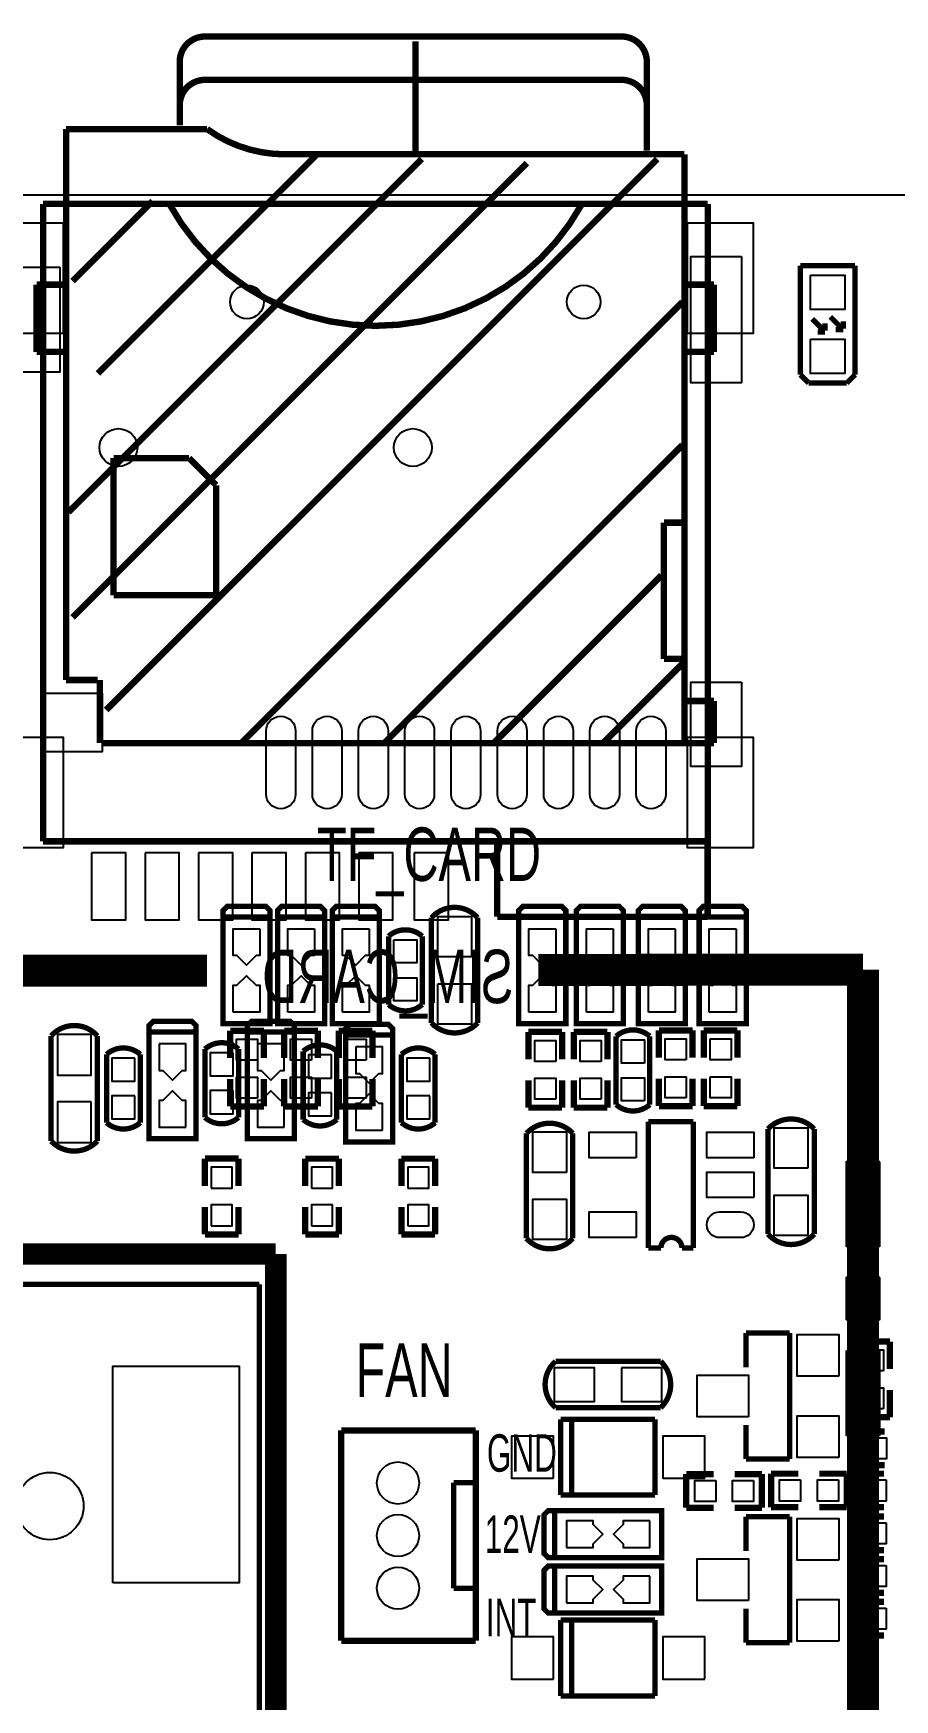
# Model space of a CAD drawing. Extents: x -118 to 7078, y 0 to 4366.
# Drawn here: x 5067 to 5874, y 2807 to 4366 of the extents above; entities that cross this region are included whole.
import ezdxf

# ---------------------------------------------------------------- set-up
doc = ezdxf.new("R2010")
doc.units = 0
doc.header["$MEASUREMENT"] = 0
for name, color, linetype in [('BG_OUTLINE', 254, 'CONTINUOUS'), ('BG_SILKSCREEN_BOTTOM', 141, 'CONTINUOUS'), ('BG_SILKSCREEN_TOP', 7, 'CONTINUOUS'), ('PG_SILKSCREEN_BOTTOM', 85, 'CONTINUOUS'), ('PG_SILKSCREEN_TOP', 85, 'CONTINUOUS'), ('PIN_BOTTOM', 5, 'CONTINUOUS'), ('PIN_TOP', 92, 'CONTINUOUS')]:
    doc.layers.add(name, color=color, linetype=linetype)

msp = doc.modelspace()

# ---------------------------------------------------------------- linework, layer by layer
at = {"layer": 'BG_OUTLINE'}
msp.add_lwpolyline([(-118.11, 4056.352), (-118.11, 157.158, 0.414214), (39.048, 0), (6929.835, 0, 0.378859), (7078.22, 148.385), (7078.22, 4054.613, 0.42493), (6917.834, 4215), (6557, 4214.999), (6557, 3842), (5999, 3842), (5999, 4214.998), (1823, 4214.987), (1823, 4168), (1656, 4168), (1656, 4214.987), (1205, 4214.986), (1205, 4168), (1038, 4168), (1038, 4214.986), (40.538, 4214.985, 0.418755)], format="xyb", close=True, dxfattribs=at)
at = {"layer": 'BG_SILKSCREEN_BOTTOM'}
for points in [[(5230, 3489, 30, 30, 0), (4958, 3489, 30, 30, 0)], [(5844, 3490, 30, 30, 0), (5540, 3489.657, 30, 30, 0)], [(5844, 2780, 30, 30, 0), (5844, 3490, 30, 30, 0)]]:
    msp.add_lwpolyline(points, format="xyseb", dxfattribs=at)
at = {"layer": 'PG_SILKSCREEN_BOTTOM'}
for points in [[(5698.66, 4206.729, 6, 6, 0), (5076.62, 4206.729, 6, 6, 0)], [(5076.62, 4206.729, 6, 6, 0), (5076.62, 3610.111, 6, 6, 0)], [(5580.868, 4206.65, 6, 6, -0.590526), (5194.782, 4206.65, 6, 6, 0)], [(5698.66, 3610.111, 6, 6, 0), (5698.66, 4206.729, 6, 6, 0)], [(5142.498, 3840.261, 6, 6, 0), (5142.498, 3968.78, 6, 6, 0)], [(5142.498, 3968.78, 6, 6, 0), (5213.179, 3968.78, 6, 6, 0)], [(5213.179, 3968.78, 6, 6, 0), (5238.479, 3943.481, 6, 6, 0)], [(5238.479, 3943.481, 6, 6, 0), (5238.479, 3840.418, 6, 6, 0)], [(5238.479, 3840.418, 6, 6, 0), (5142.498, 3840.418, 6, 6, 0)], [(5076.62, 3610.111, 6, 6, 0), (5698.66, 3610.111, 6, 6, 0)], [(5501.609, 3609.95, 6, 6, 0), (5501.609, 3539.469, 6, 6, 0)], [(5698.628, 3539.469, 6, 6, 0), (5698.628, 3611.08, 6, 6, 0)], [(5501.609, 3539.469, 6, 6, 0), (5698.628, 3539.469, 6, 6, 0)], [(5084.088, 3329.491, 5, 5, 0), (5084.088, 3427.909, 5, 5, -0.450474), (5127.388, 3427.909, 5, 5, 0)], [(5175.74, 3431.6, 5, 5, 0), (5175.74, 3437.6, 5, 5, 0), (5179.74, 3441.6, 5, 5, 0), (5197.74, 3441.6, 5, 5, 0)], [(5175.74, 3431.6, 5, 5, 0), (5219.74, 3431.6, 5, 5, 0), (5219.74, 3331.6, 5, 5, 0), (5175.74, 3331.6, 5, 5, 0), (5175.74, 3431.6, 5, 5, 0)], [(5219.74, 3431.6, 5, 5, 0), (5219.74, 3437.6, 5, 5, 0), (5215.74, 3441.6, 5, 5, 0), (5197.74, 3441.6, 5, 5, 0)], [(5267.74, 3431.6, 5, 5, 0), (5267.74, 3437.6, 5, 5, 0), (5271.74, 3441.6, 5, 5, 0), (5289.74, 3441.6, 5, 5, 0)], [(5267.74, 3431.6, 5, 5, 0), (5311.74, 3431.6, 5, 5, 0), (5311.74, 3331.6, 5, 5, 0), (5267.74, 3331.6, 5, 5, 0), (5267.74, 3431.6, 5, 5, 0)], [(5311.74, 3431.6, 5, 5, 0), (5311.74, 3437.6, 5, 5, 0), (5307.74, 3441.6, 5, 5, 0), (5289.74, 3441.6, 5, 5, 0)], [(5359.74, 3428.7, 5, 5, 0), (5359.74, 3434.7, 5, 5, 0), (5363.74, 3438.7, 5, 5, 0), (5381.74, 3438.7, 5, 5, 0)], [(5403.74, 3428.7, 5, 5, 0), (5403.74, 3434.7, 5, 5, 0), (5399.74, 3438.7, 5, 5, 0), (5381.74, 3438.7, 5, 5, 0)], [(5127.388, 3427.909, 5, 5, 0), (5127.388, 3329.491, 5, 5, 0)], [(5135.994, 3368.863, 5, 5, 0), (5135.994, 3410.702, 5, 5, -0.37791), (5167.49, 3410.702, 5, 5, 0)], [(5227.994, 3373.763, 5, 5, 0), (5227.994, 3415.602, 5, 5, -0.37791), (5259.49, 3415.602, 5, 5, 0)], [(5259.49, 3415.602, 5, 5, 0), (5259.49, 3373.763, 5, 5, 0)], [(5319.994, 3371.763, 5, 5, 0), (5319.994, 3413.602, 5, 5, -0.37791), (5351.49, 3413.602, 5, 5, 0)], [(5351.49, 3413.602, 5, 5, 0), (5351.49, 3371.763, 5, 5, 0)], [(5359.74, 3428.7, 5, 5, 0), (5403.74, 3428.7, 5, 5, 0), (5403.74, 3328.7, 5, 5, 0), (5359.74, 3328.7, 5, 5, 0), (5359.74, 3428.7, 5, 5, 0)], [(5411.994, 3368.865, 5, 5, 0), (5411.994, 3410.704, 5, 5, -0.37791), (5443.49, 3410.704, 5, 5, 0)], [(5167.49, 3410.702, 5, 5, 0), (5167.49, 3368.863, 5, 5, 0)], [(5443.49, 3410.704, 5, 5, 0), (5443.49, 3368.865, 5, 5, 0)], [(5167.49, 3368.863, 5, 5, 0), (5167.49, 3346.702, 5, 5, -0.37791), (5135.994, 3346.702, 5, 5, 0)], [(5135.994, 3346.702, 5, 5, 0), (5135.994, 3368.863, 5, 5, 0)], [(5259.49, 3373.763, 5, 5, 0), (5259.49, 3351.602, 5, 5, -0.37791), (5227.994, 3351.602, 5, 5, 0)], [(5227.994, 3351.602, 5, 5, 0), (5227.994, 3373.763, 5, 5, 0)], [(5351.49, 3371.763, 5, 5, 0), (5351.49, 3349.602, 5, 5, -0.37791), (5319.994, 3349.602, 5, 5, 0)], [(5319.994, 3349.602, 5, 5, 0), (5319.994, 3371.763, 5, 5, 0)], [(5443.49, 3368.865, 5, 5, 0), (5443.49, 3346.704, 5, 5, -0.37791), (5411.994, 3346.704, 5, 5, 0)], [(5411.994, 3346.704, 5, 5, 0), (5411.994, 3368.865, 5, 5, 0)], [(5127.388, 3329.491, 5, 5, -0.432734), (5084.088, 3329.491, 5, 5, 0)], [(5227.986, 3313.031, 5.909, 5.909, 0), (5227.986, 3287.441, 5.909, 5.909, 0)], [(5259.482, 3313.031, 5.909, 5.909, 0), (5227.986, 3313.031, 5.909, 5.909, 0)], [(5259.482, 3287.441, 5.909, 5.909, 0), (5259.482, 3313.031, 5.909, 5.909, 0)], [(5321.986, 3313.027, 5.909, 5.909, 0), (5321.986, 3287.437, 5.909, 5.909, 0)], [(5353.482, 3313.027, 5.909, 5.909, 0), (5321.986, 3313.027, 5.909, 5.909, 0)], [(5353.482, 3287.437, 5.909, 5.909, 0), (5353.482, 3313.027, 5.909, 5.909, 0)], [(5411.986, 3313.029, 5.909, 5.909, 0), (5411.986, 3287.439, 5.909, 5.909, 0)], [(5443.482, 3313.029, 5.909, 5.909, 0), (5411.986, 3313.029, 5.909, 5.909, 0)], [(5443.482, 3287.439, 5.909, 5.909, 0), (5443.482, 3313.029, 5.909, 5.909, 0)], [(5227.986, 3242.173, 5.909, 5.909, 0), (5227.986, 3267.763, 5.909, 5.909, 0)], [(5259.482, 3267.763, 5.909, 5.909, 0), (5259.482, 3242.173, 5.909, 5.909, 0)], [(5321.986, 3242.169, 5.909, 5.909, 0), (5321.986, 3267.759, 5.909, 5.909, 0)], [(5353.482, 3267.759, 5.909, 5.909, 0), (5353.482, 3242.169, 5.909, 5.909, 0)], [(5411.986, 3242.171, 5.909, 5.909, 0), (5411.986, 3267.761, 5.909, 5.909, 0)], [(5443.482, 3267.761, 5.909, 5.909, 0), (5443.482, 3242.171, 5.909, 5.909, 0)], [(5259.482, 3242.173, 5.909, 5.909, 0), (5227.986, 3242.173, 5.909, 5.909, 0)], [(5353.482, 3242.169, 5.909, 5.909, 0), (5321.986, 3242.169, 5.909, 5.909, 0)], [(5443.482, 3242.171, 5.909, 5.909, 0), (5411.986, 3242.171, 5.909, 5.909, 0)], [(5654.609, 3079.956, 5, 5, 0), (5556.191, 3079.956, 5, 5, -0.450474), (5556.191, 3123.256, 5, 5, 0)], [(5556.191, 3123.256, 5, 5, 0), (5654.609, 3123.256, 5, 5, 0)], [(5654.609, 3123.256, 5, 5, -0.432734), (5654.609, 3079.956, 5, 5, 0)], [(5649.219, 3069.029, 5, 5, 0), (5561.081, 3069.029, 5, 5, 0)], [(5561.081, 3069.029, 5, 5, 0), (5561.081, 2998.171, 5, 5, 0)], [(5571.4, 2998.171, 5, 5, 0), (5571.4, 3069.029, 5, 5, 0)], [(5649.219, 2998.171, 5, 5, 0), (5649.219, 3069.029, 5, 5, 0)], [(5561.081, 2998.171, 5, 5, 0), (5649.219, 2998.171, 5, 5, 0)], [(5555.4, 2983.6, 5, 5, 0), (5549.4, 2983.6, 5, 5, 0), (5545.4, 2979.6, 5, 5, 0), (5545.4, 2961.6, 5, 5, 0)], [(5555.4, 2939.6, 5, 5, 0), (5555.4, 2983.6, 5, 5, 0), (5655.4, 2983.6, 5, 5, 0), (5655.4, 2939.6, 5, 5, 0), (5555.4, 2939.6, 5, 5, 0)], [(5555.4, 2939.6, 5, 5, 0), (5549.4, 2939.6, 5, 5, 0), (5545.4, 2943.6, 5, 5, 0), (5545.4, 2961.6, 5, 5, 0)], [(5555.4, 2931.6, 5, 5, 0), (5549.4, 2931.6, 5, 5, 0), (5545.4, 2927.6, 5, 5, 0), (5545.4, 2909.6, 5, 5, 0)], [(5555.4, 2887.6, 5, 5, 0), (5555.4, 2931.6, 5, 5, 0), (5655.4, 2931.6, 5, 5, 0), (5655.4, 2887.6, 5, 5, 0), (5555.4, 2887.6, 5, 5, 0)], [(5555.4, 2887.6, 5, 5, 0), (5549.4, 2887.6, 5, 5, 0), (5545.4, 2891.6, 5, 5, 0), (5545.4, 2909.6, 5, 5, 0)], [(5649.217, 2881.029, 5, 5, 0), (5561.079, 2881.029, 5, 5, 0)], [(5561.079, 2881.029, 5, 5, 0), (5561.079, 2810.171, 5, 5, 0)], [(5571.398, 2810.171, 5, 5, 0), (5571.398, 2881.029, 5, 5, 0)], [(5649.217, 2810.171, 5, 5, 0), (5649.217, 2881.029, 5, 5, 0)], [(5561.079, 2810.171, 5, 5, 0), (5649.217, 2810.171, 5, 5, 0)]]:
    msp.add_lwpolyline(points, format="xyseb", dxfattribs=at)
at = {"layer": 'PG_SILKSCREEN_TOP'}
for points in [[(5618.032, 4363.449, 6, 6, 0), (5228.071, 4363.449, 6, 6, 0.414172), (5204.453, 4339.831, 6, 6, 0)], [(5425.044, 4252.76, 6, 6, 0), (5425.044, 4359.059, 6, 6, 0)], [(5641.662, 4256.697, 6, 6, 0), (5641.662, 4339.831, 6, 6, 0.414313), (5618.032, 4363.449, 6, 6, 0)], [(5204.453, 4339.831, 6, 6, 0), (5204.453, 4280.319, 6, 6, 0)], [(5618.032, 4322.898, 6, 6, 0), (5228.071, 4322.898, 6, 6, 0.41418), (5204.453, 4299.28, 6, 6, 0)], [(5641.662, 4299.28, 6, 6, 0.414321), (5618.032, 4322.898, 6, 6, 0)], [(5098.142, 4276.839, 6, 6, 0), (5098.142, 3761.091, 6, 6, 0)], [(5230.032, 4276.839, 6, 6, 0), (5098.142, 4276.839, 6, 6, 0)], [(5230.032, 4276.839, 6, 6, 0.158105), (5302.862, 4253.221, 6, 6, 0)], [(5430.953, 4248.819, 6, 6, 0), (5100.24, 3918.118, 6, 6, 0)], [(5529.37, 4244.89, 6, 6, 0), (5104.181, 3819.689, 6, 6, 0)], [(5332.524, 4252.76, 6, 6, 0), (5127.803, 4048.04, 6, 6, 0)], [(5651.422, 4248.819, 6, 6, 0), (5135.673, 3733.079, 6, 6, 0)], [(5676.882, 4253.221, 6, 6, 0), (5302.862, 4253.221, 6, 6, 0)], [(5676.882, 3702.04, 6, 6, 0), (5676.882, 4253.221, 6, 6, 0)], [(5104.181, 4134.65, 6, 6, 0), (5178.981, 4209.449, 6, 6, 0)], [(5785.409, 4149, 5, 5, 0), (5785.409, 4046.87, 5, 5, 0)], [(5836.591, 4149, 5, 5, 0), (5785.409, 4149, 5, 5, 0)], [(5836.591, 4046.87, 5, 5, 0), (5836.591, 4149, 5, 5, 0)], [(5070.583, 4068.177, 6, 6, 0), (5070.583, 4131.17, 6, 6, 0)], [(5070.583, 4131.17, 6, 6, 0), (5098.142, 4131.17, 6, 6, 0)], [(5676.882, 4131.17, 6, 6, 0), (5704.441, 4131.17, 6, 6, 0)], [(5704.441, 4131.17, 6, 6, 0), (5704.441, 4068.177, 6, 6, 0)], [(5675.044, 4114.969, 6, 6, 0), (5261.662, 3701.579, 6, 6, 0)], [(5813.5, 4101, 5, 5, 0), (5825, 4089.5, 5, 5, 0)], [(5796.5, 4099, 5, 5, 0), (5808, 4087.5, 5, 5, 0)], [(5808.5, 4087, 5, 5, 0), (5801.5, 4087, 5, 5, 0)], [(5808.5, 4088, 5, 5, 0), (5808.5, 4095, 5, 5, 0)], [(5825.5, 4089, 5, 5, 0), (5818.5, 4089, 5, 5, 0)], [(5825.5, 4090, 5, 5, 0), (5825.5, 4097, 5, 5, 0)], [(5098.142, 4068.177, 6, 6, 0), (5070.583, 4068.177, 6, 6, 0)], [(5704.441, 4068.177, 6, 6, 0), (5676.882, 4068.177, 6, 6, 0)], [(5785.409, 4046.87, 5, 5, 0), (5793.28, 4039, 5, 5, 0)], [(5793.28, 4039, 5, 5, 0), (5828.72, 4039, 5, 5, 0)], [(5828.72, 4039, 5, 5, 0), (5836.591, 4046.87, 5, 5, 0)], [(5675.044, 3981.11, 6, 6, 0), (5395.512, 3701.579, 6, 6, 0)], [(5657.642, 3780.87, 6, 6, 0), (5657.642, 3908.39, 6, 6, 0)], [(5657.642, 3908.39, 6, 6, 0), (5675.87, 3908.39, 6, 6, 0)], [(5655.362, 3859.059, 6, 6, 0), (5497.882, 3701.579, 6, 6, 0)], [(5675.044, 3776.378, 6, 6, 0), (5600.24, 3701.579, 6, 6, 0)], [(5675.402, 3780.87, 6, 6, 0), (5657.642, 3780.87, 6, 6, 0)], [(5098.142, 3761.091, 6, 6, 0), (5127.803, 3761.091, 6, 6, 0)], [(5129.642, 3702.04, 6, 6, 0), (5129.642, 3761.091, 6, 6, 0)], [(5676.882, 3741.41, 6, 6, 0), (5704.441, 3741.41, 6, 6, 0)], [(5704.441, 3741.41, 6, 6, 0), (5704.441, 3702.04, 6, 6, 0)], [(5704.441, 3702.04, 6, 6, 0), (5131.733, 3702.04, 6, 6, 0)], [(5244.993, 3539.299, 5, 5, 0), (5244.993, 3545.299, 5, 5, 0), (5248.993, 3549.299, 5, 5, 0), (5266.993, 3549.299, 5, 5, 0)], [(5288.993, 3539.299, 5, 5, 0), (5244.993, 3539.299, 5, 5, 0), (5244.993, 3439.299, 5, 5, 0), (5288.993, 3439.299, 5, 5, 0), (5288.993, 3539.299, 5, 5, 0)], [(5288.993, 3539.299, 5, 5, 0), (5288.993, 3545.299, 5, 5, 0), (5284.993, 3549.299, 5, 5, 0), (5266.993, 3549.299, 5, 5, 0)], [(5295.993, 3539.299, 5, 5, 0), (5295.993, 3545.299, 5, 5, 0), (5299.993, 3549.299, 5, 5, 0), (5317.993, 3549.299, 5, 5, 0)], [(5339.993, 3539.299, 5, 5, 0), (5295.993, 3539.299, 5, 5, 0), (5295.993, 3439.299, 5, 5, 0), (5339.993, 3439.299, 5, 5, 0), (5339.993, 3539.299, 5, 5, 0)], [(5339.993, 3539.299, 5, 5, 0), (5339.993, 3545.299, 5, 5, 0), (5335.993, 3549.299, 5, 5, 0), (5317.993, 3549.299, 5, 5, 0)], [(5347.162, 3539.299, 5, 5, 0), (5347.162, 3545.299, 5, 5, 0), (5351.162, 3549.299, 5, 5, 0), (5369.162, 3549.299, 5, 5, 0)], [(5391.162, 3539.299, 5, 5, 0), (5347.162, 3539.299, 5, 5, 0), (5347.162, 3439.299, 5, 5, 0), (5391.162, 3439.299, 5, 5, 0), (5391.162, 3539.299, 5, 5, 0)], [(5391.162, 3539.299, 5, 5, 0), (5391.162, 3545.299, 5, 5, 0), (5387.162, 3549.299, 5, 5, 0), (5369.162, 3549.299, 5, 5, 0)], [(5483.314, 3440.091, 5, 5, 0), (5483.314, 3538.509, 5, 5, 0.450474), (5440.014, 3538.509, 5, 5, 0)], [(5440.014, 3538.509, 5, 5, 0), (5440.014, 3440.091, 5, 5, 0)], [(5521.842, 3539.299, 5, 5, 0), (5521.842, 3545.299, 5, 5, 0), (5525.842, 3549.299, 5, 5, 0), (5543.842, 3549.299, 5, 5, 0)], [(5565.842, 3539.299, 5, 5, 0), (5521.842, 3539.299, 5, 5, 0), (5521.842, 3439.299, 5, 5, 0), (5565.842, 3439.299, 5, 5, 0), (5565.842, 3539.299, 5, 5, 0)], [(5565.842, 3539.299, 5, 5, 0), (5565.842, 3545.299, 5, 5, 0), (5561.842, 3549.299, 5, 5, 0), (5543.842, 3549.299, 5, 5, 0)], [(5575.642, 3539.299, 5, 5, 0), (5575.642, 3545.299, 5, 5, 0), (5579.642, 3549.299, 5, 5, 0), (5597.642, 3549.299, 5, 5, 0)], [(5619.642, 3539.299, 5, 5, 0), (5575.642, 3539.299, 5, 5, 0), (5575.642, 3439.299, 5, 5, 0), (5619.642, 3439.299, 5, 5, 0), (5619.642, 3539.299, 5, 5, 0)], [(5619.642, 3539.299, 5, 5, 0), (5619.642, 3545.299, 5, 5, 0), (5615.642, 3549.299, 5, 5, 0), (5597.642, 3549.299, 5, 5, 0)], [(5633.642, 3539.299, 5, 5, 0), (5633.642, 3545.299, 5, 5, 0), (5637.642, 3549.299, 5, 5, 0), (5655.642, 3549.299, 5, 5, 0)], [(5677.642, 3539.299, 5, 5, 0), (5633.642, 3539.299, 5, 5, 0), (5633.642, 3439.299, 5, 5, 0), (5677.642, 3439.299, 5, 5, 0), (5677.642, 3539.299, 5, 5, 0)], [(5677.642, 3539.299, 5, 5, 0), (5677.642, 3545.299, 5, 5, 0), (5673.642, 3549.299, 5, 5, 0), (5655.642, 3549.299, 5, 5, 0)], [(5690.642, 3539.299, 5, 5, 0), (5690.642, 3545.299, 5, 5, 0), (5694.642, 3549.299, 5, 5, 0), (5712.642, 3549.299, 5, 5, 0)], [(5734.642, 3539.299, 5, 5, 0), (5690.642, 3539.299, 5, 5, 0), (5690.642, 3439.299, 5, 5, 0), (5734.642, 3439.299, 5, 5, 0), (5734.642, 3539.299, 5, 5, 0)], [(5734.642, 3539.299, 5, 5, 0), (5734.642, 3545.299, 5, 5, 0), (5730.642, 3549.299, 5, 5, 0), (5712.642, 3549.299, 5, 5, 0)], [(5431.41, 3479.456, 5, 5, 0), (5431.41, 3521.295, 5, 5, 0.37791), (5399.914, 3521.295, 5, 5, 0)], [(5399.914, 3521.295, 5, 5, 0), (5399.914, 3479.456, 5, 5, 0)], [(5399.914, 3479.456, 5, 5, 0), (5399.914, 3457.295, 5, 5, 0.37791), (5431.41, 3457.295, 5, 5, 0)], [(5431.41, 3457.295, 5, 5, 0), (5431.41, 3479.456, 5, 5, 0)], [(5251.716, 3432.73, 5.909, 5.909, 0), (5283.212, 3432.73, 5.909, 5.909, 0)], [(5251.716, 3407.14, 5.909, 5.909, 0), (5251.716, 3432.73, 5.909, 5.909, 0)], [(5283.212, 3432.73, 5.909, 5.909, 0), (5283.212, 3407.14, 5.909, 5.909, 0)], [(5302.314, 3432.73, 5.909, 5.909, 0), (5333.81, 3432.73, 5.909, 5.909, 0)], [(5302.314, 3407.14, 5.909, 5.909, 0), (5302.314, 3432.73, 5.909, 5.909, 0)], [(5333.81, 3432.73, 5.909, 5.909, 0), (5333.81, 3407.14, 5.909, 5.909, 0)], [(5353.312, 3432.73, 5.909, 5.909, 0), (5384.808, 3432.73, 5.909, 5.909, 0)], [(5353.312, 3407.14, 5.909, 5.909, 0), (5353.312, 3432.73, 5.909, 5.909, 0)], [(5384.808, 3432.73, 5.909, 5.909, 0), (5384.808, 3407.14, 5.909, 5.909, 0)], [(5440.014, 3440.091, 5, 5, 0.432734), (5483.314, 3440.091, 5, 5, 0)], [(5530.855, 3431.611, 5.909, 5.909, 0), (5562.351, 3431.611, 5.909, 5.909, 0)], [(5530.855, 3406.021, 5.909, 5.909, 0), (5530.855, 3431.611, 5.909, 5.909, 0)], [(5562.351, 3431.611, 5.909, 5.909, 0), (5562.351, 3406.021, 5.909, 5.909, 0)], [(5573.237, 3431.611, 5.909, 5.909, 0), (5604.733, 3431.611, 5.909, 5.909, 0)], [(5573.237, 3406.021, 5.909, 5.909, 0), (5573.237, 3431.611, 5.909, 5.909, 0)], [(5604.733, 3431.611, 5.909, 5.909, 0), (5604.733, 3406.021, 5.909, 5.909, 0)], [(5644.409, 3405.441, 5, 5, 0), (5644.409, 3427.602, 5, 5, 0.37791), (5612.913, 3427.602, 5, 5, 0)], [(5652.912, 3433.031, 5.909, 5.909, 0), (5684.408, 3433.031, 5.909, 5.909, 0)], [(5652.912, 3407.441, 5.909, 5.909, 0), (5652.912, 3433.031, 5.909, 5.909, 0)], [(5684.408, 3433.031, 5.909, 5.909, 0), (5684.408, 3407.441, 5.909, 5.909, 0)], [(5694.912, 3433.025, 5.909, 5.909, 0), (5694.912, 3407.435, 5.909, 5.909, 0)], [(5726.408, 3433.025, 5.909, 5.909, 0), (5694.912, 3433.025, 5.909, 5.909, 0)], [(5726.408, 3407.435, 5.909, 5.909, 0), (5726.408, 3433.025, 5.909, 5.909, 0)], [(5612.913, 3427.602, 5, 5, 0), (5612.913, 3405.441, 5, 5, 0)], [(5612.913, 3405.441, 5, 5, 0), (5612.913, 3363.602, 5, 5, 0.37791), (5644.409, 3363.602, 5, 5, 0)], [(5644.409, 3363.602, 5, 5, 0), (5644.409, 3405.441, 5, 5, 0)], [(5251.716, 3387.462, 5.909, 5.909, 0), (5251.716, 3361.872, 5.909, 5.909, 0)], [(5283.212, 3361.872, 5.909, 5.909, 0), (5283.212, 3387.462, 5.909, 5.909, 0)], [(5302.314, 3387.462, 5.909, 5.909, 0), (5302.314, 3361.872, 5.909, 5.909, 0)], [(5333.81, 3361.872, 5.909, 5.909, 0), (5333.81, 3387.462, 5.909, 5.909, 0)], [(5353.312, 3387.462, 5.909, 5.909, 0), (5353.312, 3361.872, 5.909, 5.909, 0)], [(5384.808, 3361.872, 5.909, 5.909, 0), (5384.808, 3387.462, 5.909, 5.909, 0)], [(5530.855, 3386.343, 5.909, 5.909, 0), (5530.855, 3360.753, 5.909, 5.909, 0)], [(5562.351, 3360.753, 5.909, 5.909, 0), (5562.351, 3386.343, 5.909, 5.909, 0)], [(5573.237, 3386.343, 5.909, 5.909, 0), (5573.237, 3360.753, 5.909, 5.909, 0)], [(5604.733, 3360.753, 5.909, 5.909, 0), (5604.733, 3386.343, 5.909, 5.909, 0)], [(5652.912, 3387.763, 5.909, 5.909, 0), (5652.912, 3362.173, 5.909, 5.909, 0)], [(5684.408, 3362.173, 5.909, 5.909, 0), (5684.408, 3387.763, 5.909, 5.909, 0)], [(5694.912, 3362.167, 5.909, 5.909, 0), (5694.912, 3387.757, 5.909, 5.909, 0)], [(5726.408, 3387.757, 5.909, 5.909, 0), (5726.408, 3362.167, 5.909, 5.909, 0)], [(5251.716, 3361.872, 5.909, 5.909, 0), (5283.212, 3361.872, 5.909, 5.909, 0)], [(5302.314, 3361.872, 5.909, 5.909, 0), (5333.81, 3361.872, 5.909, 5.909, 0)], [(5353.312, 3361.872, 5.909, 5.909, 0), (5384.808, 3361.872, 5.909, 5.909, 0)], [(5530.855, 3360.753, 5.909, 5.909, 0), (5562.351, 3360.753, 5.909, 5.909, 0)], [(5573.237, 3360.753, 5.909, 5.909, 0), (5604.733, 3360.753, 5.909, 5.909, 0)], [(5652.912, 3362.173, 5.909, 5.909, 0), (5684.408, 3362.173, 5.909, 5.909, 0)], [(5726.408, 3362.167, 5.909, 5.909, 0), (5694.912, 3362.167, 5.909, 5.909, 0)], [(5572.314, 3336.807, 5, 5, 0.432734), (5529.014, 3336.807, 5, 5, 0)], [(5529.014, 3336.807, 5, 5, 0), (5529.014, 3238.389, 5, 5, 0.450474), (5572.314, 3238.389, 5, 5, 0)], [(5572.314, 3238.389, 5, 5, 0), (5572.314, 3336.807, 5, 5, 0)], [(5643.131, 3347.572, 5, 5, 0), (5685.193, 3347.572, 5, 5, 0)], [(5643.131, 3229.462, 5, 5, 0), (5643.131, 3347.572, 5, 5, 0)], [(5685.193, 3347.572, 5, 5, 0), (5685.193, 3229.462, 5, 5, 0)], [(5798.31, 3340.809, 5, 5, 0.432734), (5755.01, 3340.809, 5, 5, 0)], [(5755.01, 3340.809, 5, 5, 0), (5755.01, 3242.391, 5, 5, 0.450474), (5798.31, 3242.391, 5, 5, 0)], [(5798.31, 3242.391, 5, 5, 0), (5798.31, 3340.809, 5, 5, 0)], [(5294.4, 3223.7, 20, 20, 0), (1637.4, 3223.6, 20, 20, 0)], [(4272.4, 498.6, 20, 20, 0), (5294.4, 498.6, 20, 20, 0), (5294.4, 3223.7, 20, 20, 0)], [(5654.823, 3229.462, 5, 5, 0), (5643.131, 3229.462, 5, 5, 0)], [(5674.501, 3229.462, 5, 5, 0.999898), (5654.823, 3229.462, 5, 5, 0)], [(5685.193, 3229.462, 5, 5, 0), (5674.501, 3229.462, 5, 5, 0)], [(1654.688, 3195.387, 5, 5, 0), (5278.849, 3195.387, 5, 5, 0)], [(5278.849, 3195.387, 5, 5, 0), (5278.849, 2768.931, 5, 5, 0)], [(5734.402, 3149.833, 5, 5, 0), (5734.402, 3117.833, 5, 5, 0)], [(5775.402, 3149.833, 5, 5, 0), (5734.402, 3149.833, 5, 5, 0)], [(5775.402, 3031.833, 5, 5, 0), (5775.402, 3149.833, 5, 5, 0)], [(5837.654, 3141.831, 5.909, 5.909, 0), (5869.15, 3141.831, 5.909, 5.909, 0)], [(5837.654, 3116.241, 5.909, 5.909, 0), (5837.654, 3141.831, 5.909, 5.909, 0)], [(5869.15, 3141.831, 5.909, 5.909, 0), (5869.15, 3116.241, 5.909, 5.909, 0)], [(5837.654, 3096.563, 5.909, 5.909, 0), (5837.654, 3070.973, 5.909, 5.909, 0)], [(5869.15, 3070.973, 5.909, 5.909, 0), (5869.15, 3096.563, 5.909, 5.909, 0)], [(5837.654, 3070.973, 5.909, 5.909, 0), (5869.15, 3070.973, 5.909, 5.909, 0)], [(5355.59, 2861.771, 6, 6, 0), (5355.59, 3058.629, 6, 6, 0)], [(5355.59, 3058.629, 6, 6, 0), (5481.582, 3058.629, 6, 6, 0)], [(5481.582, 3058.629, 6, 6, 0), (5481.582, 2861.771, 6, 6, 0)], [(5734.402, 3063.833, 5, 5, 0), (5734.402, 3031.833, 5, 5, 0)], [(5838.571, 3057.748, 5.909, 5.909, 0), (5838.571, 3026.252, 5.909, 5.909, 0)], [(5864.161, 3057.748, 5.909, 5.909, 0), (5838.571, 3057.748, 5.909, 5.909, 0)], [(5734.402, 3031.833, 5, 5, 0), (5775.402, 3031.833, 5, 5, 0)], [(5838.571, 3026.252, 5.909, 5.909, 0), (5864.161, 3026.252, 5.909, 5.909, 0)], [(5460.83, 2910.818, 5, 5, 0), (5460.83, 3009.731, 5, 5, 0)], [(5460.83, 3009.731, 5, 5, 0), (5481.59, 3009.731, 5, 5, 0)], [(5678.571, 3017.748, 5.909, 5.909, 0), (5704.161, 3017.748, 5.909, 5.909, 0)], [(5678.571, 2986.252, 5.909, 5.909, 0), (5678.571, 3017.748, 5.909, 5.909, 0)], [(5749.429, 3017.748, 5.909, 5.909, 0), (5723.839, 3017.748, 5.909, 5.909, 0)], [(5749.429, 2986.252, 5.909, 5.909, 0), (5749.429, 3017.748, 5.909, 5.909, 0)], [(5757.979, 3018.146, 5.909, 5.909, 0), (5783.569, 3018.146, 5.909, 5.909, 0)], [(5757.979, 2986.65, 5.909, 5.909, 0), (5757.979, 3018.146, 5.909, 5.909, 0)], [(5828.837, 3018.146, 5.909, 5.909, 0), (5803.247, 3018.146, 5.909, 5.909, 0)], [(5828.837, 2986.65, 5.909, 5.909, 0), (5828.837, 3018.146, 5.909, 5.909, 0)], [(5837.969, 3018.148, 5.909, 5.909, 0), (5863.559, 3018.148, 5.909, 5.909, 0)], [(5837.969, 2986.652, 5.909, 5.909, 0), (5837.969, 3018.148, 5.909, 5.909, 0)], [(5704.161, 2986.252, 5.909, 5.909, 0), (5678.571, 2986.252, 5.909, 5.909, 0)], [(5723.839, 2986.252, 5.909, 5.909, 0), (5749.429, 2986.252, 5.909, 5.909, 0)], [(5734.403, 2977.833, 5, 5, 0), (5734.403, 2945.833, 5, 5, 0)], [(5775.403, 2977.833, 5, 5, 0), (5734.403, 2977.833, 5, 5, 0)], [(5783.569, 2986.65, 5.909, 5.909, 0), (5757.979, 2986.65, 5.909, 5.909, 0)], [(5775.403, 2859.833, 5, 5, 0), (5775.403, 2977.833, 5, 5, 0)], [(5803.247, 2986.65, 5.909, 5.909, 0), (5828.837, 2986.65, 5.909, 5.909, 0)], [(5863.559, 2986.652, 5.909, 5.909, 0), (5837.969, 2986.652, 5.909, 5.909, 0)], [(5837.969, 2978.154, 5.909, 5.909, 0), (5863.559, 2978.154, 5.909, 5.909, 0)], [(5837.969, 2946.658, 5.909, 5.909, 0), (5837.969, 2978.154, 5.909, 5.909, 0)], [(5863.559, 2946.658, 5.909, 5.909, 0), (5837.969, 2946.658, 5.909, 5.909, 0)], [(5837.97, 2938.148, 5.909, 5.909, 0), (5863.56, 2938.148, 5.909, 5.909, 0)], [(5837.97, 2906.652, 5.909, 5.909, 0), (5837.97, 2938.148, 5.909, 5.909, 0)], [(5481.582, 2910.818, 5, 5, 0), (5460.83, 2910.818, 5, 5, 0)], [(5863.56, 2906.652, 5.909, 5.909, 0), (5837.97, 2906.652, 5.909, 5.909, 0)], [(5734.403, 2891.833, 5, 5, 0), (5734.403, 2859.833, 5, 5, 0)], [(5837.969, 2898.154, 5.909, 5.909, 0), (5863.559, 2898.154, 5.909, 5.909, 0)], [(5837.969, 2866.658, 5.909, 5.909, 0), (5837.969, 2898.154, 5.909, 5.909, 0)], [(5481.582, 2861.771, 6, 6, 0), (5355.59, 2861.771, 6, 6, 0)], [(5734.403, 2859.833, 5, 5, 0), (5775.403, 2859.833, 5, 5, 0)], [(5863.559, 2866.658, 5.909, 5.909, 0), (5837.969, 2866.658, 5.909, 5.909, 0)]]:
    msp.add_lwpolyline(points, format="xyseb", dxfattribs=at)
at = {"layer": 'PIN_BOTTOM'}
for points in [[(5033.805, 4188.859), (5033.805, 4085.859), (5095.805, 4085.859), (5095.805, 4188.859)], [(5679.475, 4188.859), (5679.475, 4085.859), (5741.475, 4085.859), (5741.475, 4188.859)], [(5033.805, 3707.363), (5033.805, 3604.363), (5095.805, 3604.363), (5095.805, 3707.363)], [(5679.475, 3707.363), (5679.475, 3604.363), (5741.475, 3604.363), (5741.475, 3707.363)], [(5122.03, 3599.45), (5122.03, 3536.45), (5154.03, 3536.45), (5154.03, 3599.45)], [(5172.03, 3599.45), (5172.03, 3536.45), (5204.03, 3536.45), (5204.03, 3599.45)], [(5222.03, 3599.45), (5222.03, 3536.45), (5254.03, 3536.45), (5254.03, 3599.45)], [(5272.03, 3599.45), (5272.03, 3536.45), (5304.03, 3536.45), (5304.03, 3599.45)], [(5322.03, 3599.45), (5322.03, 3536.45), (5354.03, 3536.45), (5354.03, 3599.45)], [(5372.03, 3599.45), (5372.03, 3536.45), (5404.03, 3536.45), (5404.03, 3599.45)], [(5423.998, 3599.45), (5423.998, 3536.45), (5455.998, 3536.45), (5455.998, 3599.45)], [(5121.488, 3429.0995), (5089.988, 3429.0995), (5089.988, 3391.3005), (5121.488, 3391.3005)], [(5185.24, 3420.6), (5185.24, 3395.6), (5188.24, 3395.6), (5188.74, 3395.6), (5197.74, 3386.6), (5206.74, 3395.6), (5210.24, 3395.6), (5210.24, 3420.6)], [(5277.24, 3420.6), (5277.24, 3395.6), (5280.24, 3395.6), (5280.74, 3395.6), (5289.74, 3386.6), (5298.74, 3395.6), (5302.24, 3395.6), (5302.24, 3420.6)], [(5369.24, 3417.7), (5369.24, 3392.7), (5372.24, 3392.7), (5372.74, 3392.7), (5381.74, 3383.7), (5390.74, 3392.7), (5394.24, 3392.7), (5394.24, 3417.7)], [(5162.567, 3407.247), (5140.917, 3407.247), (5140.917, 3385.597), (5162.567, 3385.597)], [(5254.567, 3412.147), (5232.917, 3412.147), (5232.917, 3390.497), (5254.567, 3390.497)], [(5346.567, 3410.147), (5324.917, 3410.147), (5324.917, 3388.497), (5346.567, 3388.497)], [(5438.567, 3407.249), (5416.917, 3407.249), (5416.917, 3385.599), (5438.567, 3385.599)], [(5162.567, 3371.807), (5140.917, 3371.807), (5140.917, 3350.157), (5162.567, 3350.157)], [(5210.24, 3342.6), (5210.24, 3367.6), (5207.24, 3367.6), (5206.74, 3367.6), (5197.74, 3376.6), (5188.74, 3367.6), (5185.24, 3367.6), (5185.24, 3342.6)], [(5254.567, 3376.707), (5232.917, 3376.707), (5232.917, 3355.057), (5254.567, 3355.057)], [(5302.24, 3342.6), (5302.24, 3367.6), (5299.24, 3367.6), (5298.74, 3367.6), (5289.74, 3376.6), (5280.74, 3367.6), (5277.24, 3367.6), (5277.24, 3342.6)], [(5346.567, 3374.707), (5324.917, 3374.707), (5324.917, 3353.057), (5346.567, 3353.057)], [(5394.24, 3339.7), (5394.24, 3364.7), (5391.24, 3364.7), (5390.74, 3364.7), (5381.74, 3373.7), (5372.74, 3364.7), (5369.24, 3364.7), (5369.24, 3339.7)], [(5438.567, 3371.809), (5416.917, 3371.809), (5416.917, 3350.159), (5438.567, 3350.159)], [(5121.488, 3366.0995), (5089.988, 3366.0995), (5089.988, 3328.3005), (5121.488, 3328.3005)], [(5859.75, 3309.949), (5828.25, 3309.949), (5828.25, 3231.209), (5859.75, 3231.209)], [(5233.8935, 3285.4815), (5253.5745, 3285.4815), (5253.5745, 3305.1625), (5233.8935, 3305.1625)], [(5327.8935, 3285.4775), (5347.5745, 3285.4775), (5347.5745, 3305.1585), (5327.8935, 3305.1585)], [(5417.8935, 3285.4795), (5437.5745, 3285.4795), (5437.5745, 3305.1605), (5417.8935, 3305.1605)], [(5233.8935, 3250.0415), (5253.5745, 3250.0415), (5253.5745, 3269.7225), (5233.8935, 3269.7225)], [(5327.8935, 3250.0375), (5347.5745, 3250.0375), (5347.5745, 3269.7185), (5327.8935, 3269.7185)], [(5417.8935, 3250.0395), (5437.5745, 3250.0395), (5437.5745, 3269.7205), (5417.8935, 3269.7205)], [(5859.75, 3201.685), (5828.25, 3201.685), (5828.25, 3162.315), (5859.75, 3162.315)], [(5859.75, 3132.791), (5828.25, 3132.791), (5828.25, 3054.051), (5859.75, 3054.051)], [(5555.0005, 3117.356), (5555.0005, 3085.856), (5592.7995, 3085.856), (5592.7995, 3117.356)], [(5618.0005, 3117.356), (5618.0005, 3085.856), (5655.7995, 3085.856), (5655.7995, 3117.356)], [(5554.215, 3013.915), (5554.215, 3053.285), (5514.845, 3053.285), (5514.845, 3013.915)], [(5695.955, 3013.915), (5695.955, 3053.285), (5656.585, 3053.285), (5656.585, 3013.915)], [(5566.4, 2949.1), (5591.4, 2949.1), (5591.4, 2952.1), (5591.4, 2952.6), (5600.4, 2961.6), (5591.4, 2970.6), (5591.4, 2974.1), (5566.4, 2974.1)], [(5644.4, 2974.1), (5619.4, 2974.1), (5619.4, 2971.1), (5619.4, 2970.6), (5610.4, 2961.6), (5619.4, 2952.6), (5619.4, 2949.1), (5644.4, 2949.1)], [(5566.4, 2897.1), (5591.4, 2897.1), (5591.4, 2900.1), (5591.4, 2900.6), (5600.4, 2909.6), (5591.4, 2918.6), (5591.4, 2922.1), (5566.4, 2922.1)], [(5644.4, 2922.1), (5619.4, 2922.1), (5619.4, 2919.1), (5619.4, 2918.6), (5610.4, 2909.6), (5619.4, 2900.6), (5619.4, 2897.1), (5644.4, 2897.1)], [(5554.213, 2825.915), (5554.213, 2865.285), (5514.843, 2865.285), (5514.843, 2825.915)], [(5695.953, 2825.915), (5695.953, 2865.285), (5656.583, 2865.285), (5656.583, 2825.915)]]:
    msp.add_lwpolyline(points, close=True, dxfattribs=at)
for centre, radius in [((5267.331, 4115.008), 15.75), ((5582.524, 4115.04), 15.75), ((5147.089, 3978.698), 17.7165), ((5422.679, 3978.698), 17.7165), ((5408.739, 3009.409), 19.685), ((5082.908, 2987.789), 31.494), ((5408.739, 2960.2), 19.685), ((5408.739, 2910.991), 19.685)]:
    msp.add_circle(centre, radius, dxfattribs=at)
at = {"layer": 'PIN_TOP'}
for points in [[(5730.164, 4157.484), (5730.164, 4039.374), (5682.924, 4039.374), (5682.924, 4157.484)], [(5092.364, 4147.6435), (5092.364, 4049.2145), (5029.376, 4049.2145), (5029.376, 4147.6435)], [(5795, 4140), (5827, 4140), (5827, 4108), (5795, 4108)], [(5795, 4080), (5827, 4080), (5827, 4048), (5795, 4048)], [(5131.74, 3748.827), (5131.74, 3693.709), (5076.622, 3693.709), (5076.622, 3748.827)], [(5730.164, 3758.937), (5730.164, 3680.197), (5682.924, 3680.197), (5682.924, 3758.937)], [(5279.493, 3528.299), (5279.493, 3503.299), (5276.493, 3503.299), (5275.993, 3503.299), (5266.993, 3494.299), (5257.993, 3503.299), (5254.493, 3503.299), (5254.493, 3528.299)], [(5330.493, 3528.299), (5330.493, 3503.299), (5327.493, 3503.299), (5326.993, 3503.299), (5317.993, 3494.299), (5308.993, 3503.299), (5305.493, 3503.299), (5305.493, 3528.299)], [(5381.662, 3528.299), (5381.662, 3503.299), (5378.662, 3503.299), (5378.162, 3503.299), (5369.162, 3494.299), (5360.162, 3503.299), (5356.662, 3503.299), (5356.662, 3528.299)], [(5445.914, 3539.6995), (5477.414, 3539.6995), (5477.414, 3501.9005), (5445.914, 3501.9005)], [(5556.342, 3528.299), (5556.342, 3503.299), (5553.342, 3503.299), (5552.842, 3503.299), (5543.842, 3494.299), (5534.842, 3503.299), (5531.342, 3503.299), (5531.342, 3528.299)], [(5610.142, 3528.299), (5610.142, 3503.299), (5607.142, 3503.299), (5606.642, 3503.299), (5597.642, 3494.299), (5588.642, 3503.299), (5585.142, 3503.299), (5585.142, 3528.299)], [(5668.142, 3528.299), (5668.142, 3503.299), (5665.142, 3503.299), (5664.642, 3503.299), (5655.642, 3494.299), (5646.642, 3503.299), (5643.142, 3503.299), (5643.142, 3528.299)], [(5725.142, 3528.299), (5725.142, 3503.299), (5722.142, 3503.299), (5721.642, 3503.299), (5712.642, 3494.299), (5703.642, 3503.299), (5700.142, 3503.299), (5700.142, 3528.299)], [(5404.837, 3517.84), (5426.487, 3517.84), (5426.487, 3496.19), (5404.837, 3496.19)], [(5254.493, 3450.299), (5254.493, 3475.299), (5257.493, 3475.299), (5257.993, 3475.299), (5266.993, 3484.299), (5275.993, 3475.299), (5279.493, 3475.299), (5279.493, 3450.299)], [(5305.493, 3450.299), (5305.493, 3475.299), (5308.493, 3475.299), (5308.993, 3475.299), (5317.993, 3484.299), (5326.993, 3475.299), (5330.493, 3475.299), (5330.493, 3450.299)], [(5356.662, 3450.299), (5356.662, 3475.299), (5359.662, 3475.299), (5360.162, 3475.299), (5369.162, 3484.299), (5378.162, 3475.299), (5381.662, 3475.299), (5381.662, 3450.299)], [(5404.837, 3482.4), (5426.487, 3482.4), (5426.487, 3460.75), (5404.837, 3460.75)], [(5531.342, 3450.299), (5531.342, 3475.299), (5534.342, 3475.299), (5534.842, 3475.299), (5543.842, 3484.299), (5552.842, 3475.299), (5556.342, 3475.299), (5556.342, 3450.299)], [(5585.142, 3450.299), (5585.142, 3475.299), (5588.142, 3475.299), (5588.642, 3475.299), (5597.642, 3484.299), (5606.642, 3475.299), (5610.142, 3475.299), (5610.142, 3450.299)], [(5643.142, 3450.299), (5643.142, 3475.299), (5646.142, 3475.299), (5646.642, 3475.299), (5655.642, 3484.299), (5664.642, 3475.299), (5668.142, 3475.299), (5668.142, 3450.299)], [(5700.142, 3450.299), (5700.142, 3475.299), (5703.142, 3475.299), (5703.642, 3475.299), (5712.642, 3484.299), (5721.642, 3475.299), (5725.142, 3475.299), (5725.142, 3450.299)], [(5445.914, 3476.6995), (5477.414, 3476.6995), (5477.414, 3438.9005), (5445.914, 3438.9005)], [(5277.3045, 3405.1805), (5257.6235, 3405.1805), (5257.6235, 3424.8615), (5277.3045, 3424.8615)], [(5327.9025, 3405.1805), (5308.2215, 3405.1805), (5308.2215, 3424.8615), (5327.9025, 3424.8615)], [(5378.9005, 3405.1805), (5359.2195, 3405.1805), (5359.2195, 3424.8615), (5378.9005, 3424.8615)], [(5556.4435, 3404.0615), (5536.7625, 3404.0615), (5536.7625, 3423.7425), (5556.4435, 3423.7425)], [(5598.8255, 3404.0615), (5579.1445, 3404.0615), (5579.1445, 3423.7425), (5598.8255, 3423.7425)], [(5639.486, 3402.497), (5617.836, 3402.497), (5617.836, 3424.147), (5639.486, 3424.147)], [(5678.5005, 3405.4815), (5658.8195, 3405.4815), (5658.8195, 3425.1625), (5678.5005, 3425.1625)], [(5700.8195, 3425.1565), (5720.5005, 3425.1565), (5720.5005, 3405.4755), (5700.8195, 3405.4755)], [(5277.3045, 3369.7405), (5257.6235, 3369.7405), (5257.6235, 3389.4215), (5277.3045, 3389.4215)], [(5327.9025, 3369.7405), (5308.2215, 3369.7405), (5308.2215, 3389.4215), (5327.9025, 3389.4215)], [(5378.9005, 3369.7405), (5359.2195, 3369.7405), (5359.2195, 3389.4215), (5378.9005, 3389.4215)], [(5556.4435, 3368.6215), (5536.7625, 3368.6215), (5536.7625, 3388.3025), (5556.4435, 3388.3025)], [(5598.8255, 3368.6215), (5579.1445, 3368.6215), (5579.1445, 3388.3025), (5598.8255, 3388.3025)], [(5639.486, 3367.057), (5617.836, 3367.057), (5617.836, 3388.707), (5639.486, 3388.707)], [(5678.5005, 3370.0415), (5658.8195, 3370.0415), (5658.8195, 3389.7225), (5678.5005, 3389.7225)], [(5700.8195, 3389.7165), (5720.5005, 3389.7165), (5720.5005, 3370.0355), (5700.8195, 3370.0355)], [(5792.41, 3304.2005), (5760.91, 3304.2005), (5760.91, 3341.9995), (5792.41, 3341.9995)], [(5566.414, 3300.1985), (5534.914, 3300.1985), (5534.914, 3337.9975), (5566.414, 3337.9975)], [(5631.544, 3313.923), (5587.544, 3313.923), (5587.544, 3337.923), (5631.544, 3337.923)], [(5741.78, 3313.923), (5697.78, 3313.923), (5697.78, 3337.923), (5741.78, 3337.923)], [(5741.78, 3276.521), (5697.78, 3276.521), (5697.78, 3300.521), (5741.78, 3300.521)], [(5792.41, 3241.2005), (5760.91, 3241.2005), (5760.91, 3278.9995), (5792.41, 3278.9995)], [(5566.414, 3237.1985), (5534.914, 3237.1985), (5534.914, 3274.9975), (5566.414, 3274.9975)], [(5631.544, 3239.119), (5587.544, 3239.119), (5587.544, 3263.119), (5631.544, 3263.119)], [(5821.433, 3109.333), (5782.433, 3109.333), (5782.433, 3148.333), (5821.433, 3148.333)], [(5863.2425, 3114.2815), (5843.5615, 3114.2815), (5843.5615, 3133.9625), (5863.2425, 3133.9625)], [(5141.963, 2915.94), (5141.963, 3118.7), (5260.073, 3118.7), (5260.073, 2915.94)], [(5736.871, 3071.333), (5688.871, 3071.333), (5688.871, 3110.333), (5736.871, 3110.333)], [(5863.2425, 3078.8415), (5843.5615, 3078.8415), (5843.5615, 3098.5225), (5863.2425, 3098.5225)], [(5821.433, 3033.333), (5782.433, 3033.333), (5782.433, 3072.333), (5821.433, 3072.333)], [(5846.439, 3032.159), (5846.439, 3051.84), (5866.12, 3051.84), (5866.12, 3032.159)], [(5706.1205, 3011.8405), (5706.1205, 2992.1595), (5686.4395, 2992.1595), (5686.4395, 3011.8405)], [(5741.5605, 3011.8405), (5741.5605, 2992.1595), (5721.8795, 2992.1595), (5721.8795, 3011.8405)], [(5785.5285, 3012.2385), (5785.5285, 2992.5575), (5765.8475, 2992.5575), (5765.8475, 3012.2385)], [(5820.9685, 3012.2385), (5820.9685, 2992.5575), (5801.2875, 2992.5575), (5801.2875, 3012.2385)], [(5865.5185, 3012.2405), (5865.5185, 2992.5595), (5845.8375, 2992.5595), (5845.8375, 3012.2405)], [(5821.434, 2937.333), (5782.434, 2937.333), (5782.434, 2976.333), (5821.434, 2976.333)], [(5865.5185, 2972.2465), (5865.5185, 2952.5655), (5845.8375, 2952.5655), (5845.8375, 2972.2465)], [(5736.872, 2899.333), (5688.872, 2899.333), (5688.872, 2938.333), (5736.872, 2938.333)], [(5865.5195, 2932.2405), (5865.5195, 2912.5595), (5845.8385, 2912.5595), (5845.8385, 2932.2405)], [(5821.434, 2861.333), (5782.434, 2861.333), (5782.434, 2900.333), (5821.434, 2900.333)], [(5865.5185, 2892.2465), (5865.5185, 2872.5655), (5845.8375, 2872.5655), (5845.8375, 2892.2465)]]:
    msp.add_lwpolyline(points, close=True, dxfattribs=at)
for points in [[(5285.2835, 3654.3335), (5285.2835, 3713.3845, -1), (5312.8425, 3713.3845), (5312.8425, 3654.3335, -1)], [(5328.5825, 3654.3335), (5328.5825, 3713.3845, -1), (5356.1415, 3713.3845), (5356.1415, 3654.3335, -1)], [(5371.8935, 3654.3335), (5371.8935, 3713.3845, -1), (5399.4525, 3713.3845), (5399.4525, 3654.3335, -1)], [(5415.2015, 3654.3335), (5415.2015, 3713.3845, -1), (5442.7605, 3713.3845), (5442.7605, 3654.3335, -1)], [(5458.5125, 3654.3335), (5458.5125, 3713.3845, -1), (5486.0715, 3713.3845), (5486.0715, 3654.3335, -1)], [(5501.8115, 3654.3335), (5501.8115, 3713.3845, -1), (5529.3705, 3713.3845), (5529.3705, 3654.3335, -1)], [(5545.1225, 3654.3335), (5545.1225, 3713.3845, -1), (5572.6815, 3713.3845), (5572.6815, 3654.3335, -1)], [(5588.4335, 3654.3335), (5588.4335, 3713.3845, -1), (5615.9925, 3713.3845), (5615.9925, 3654.3335, -1)], [(5631.7325, 3654.3335), (5631.7325, 3713.3845, -1), (5659.2915, 3713.3845), (5659.2915, 3654.3335, -1)], [(5709.78, 3263.119), (5729.78, 3263.119, -1), (5729.78, 3239.119), (5709.78, 3239.119, -1)]]:
    msp.add_lwpolyline(points, format="xyb", close=True, dxfattribs=at)
for centre, radius in [((5267.331, 4115.008), 15.75), ((5582.524, 4115.04), 15.75), ((5147.089, 3978.698), 17.7165), ((5422.679, 3978.698), 17.7165), ((5408.739, 3009.409), 19.685), ((5082.908, 2987.789), 31.494), ((5408.739, 2960.2), 19.685), ((5408.739, 2910.991), 19.685)]:
    msp.add_circle(centre, radius, dxfattribs=at)

# ---------------------------------------------------------------- texts
at = {"layer": 'BG_SILKSCREEN_BOTTOM', "text_generation_flag": 2, "width": 0.68}
msp.add_text('SIM_CARD', height=50, dxfattribs=at).set_placement((5516.74, 3458.6))
at = {"layer": 'BG_SILKSCREEN_TOP'}
for s, height, width, p in [('TF_CARD', 50, 0.68, (5333, 3573)), ('FAN', 50, 0.68, (5369, 3090)), ('GND', 35, 0.628571, (5492, 3020)), ('12V', 35, 0.628571, (5490, 2944)), ('INT', 35, 0.628571, (5491, 2866))]:
    msp.add_text(s, height=height, dxfattribs=dict(at, width=width)).set_placement(p)

doc.saveas('drawing.dxf')
